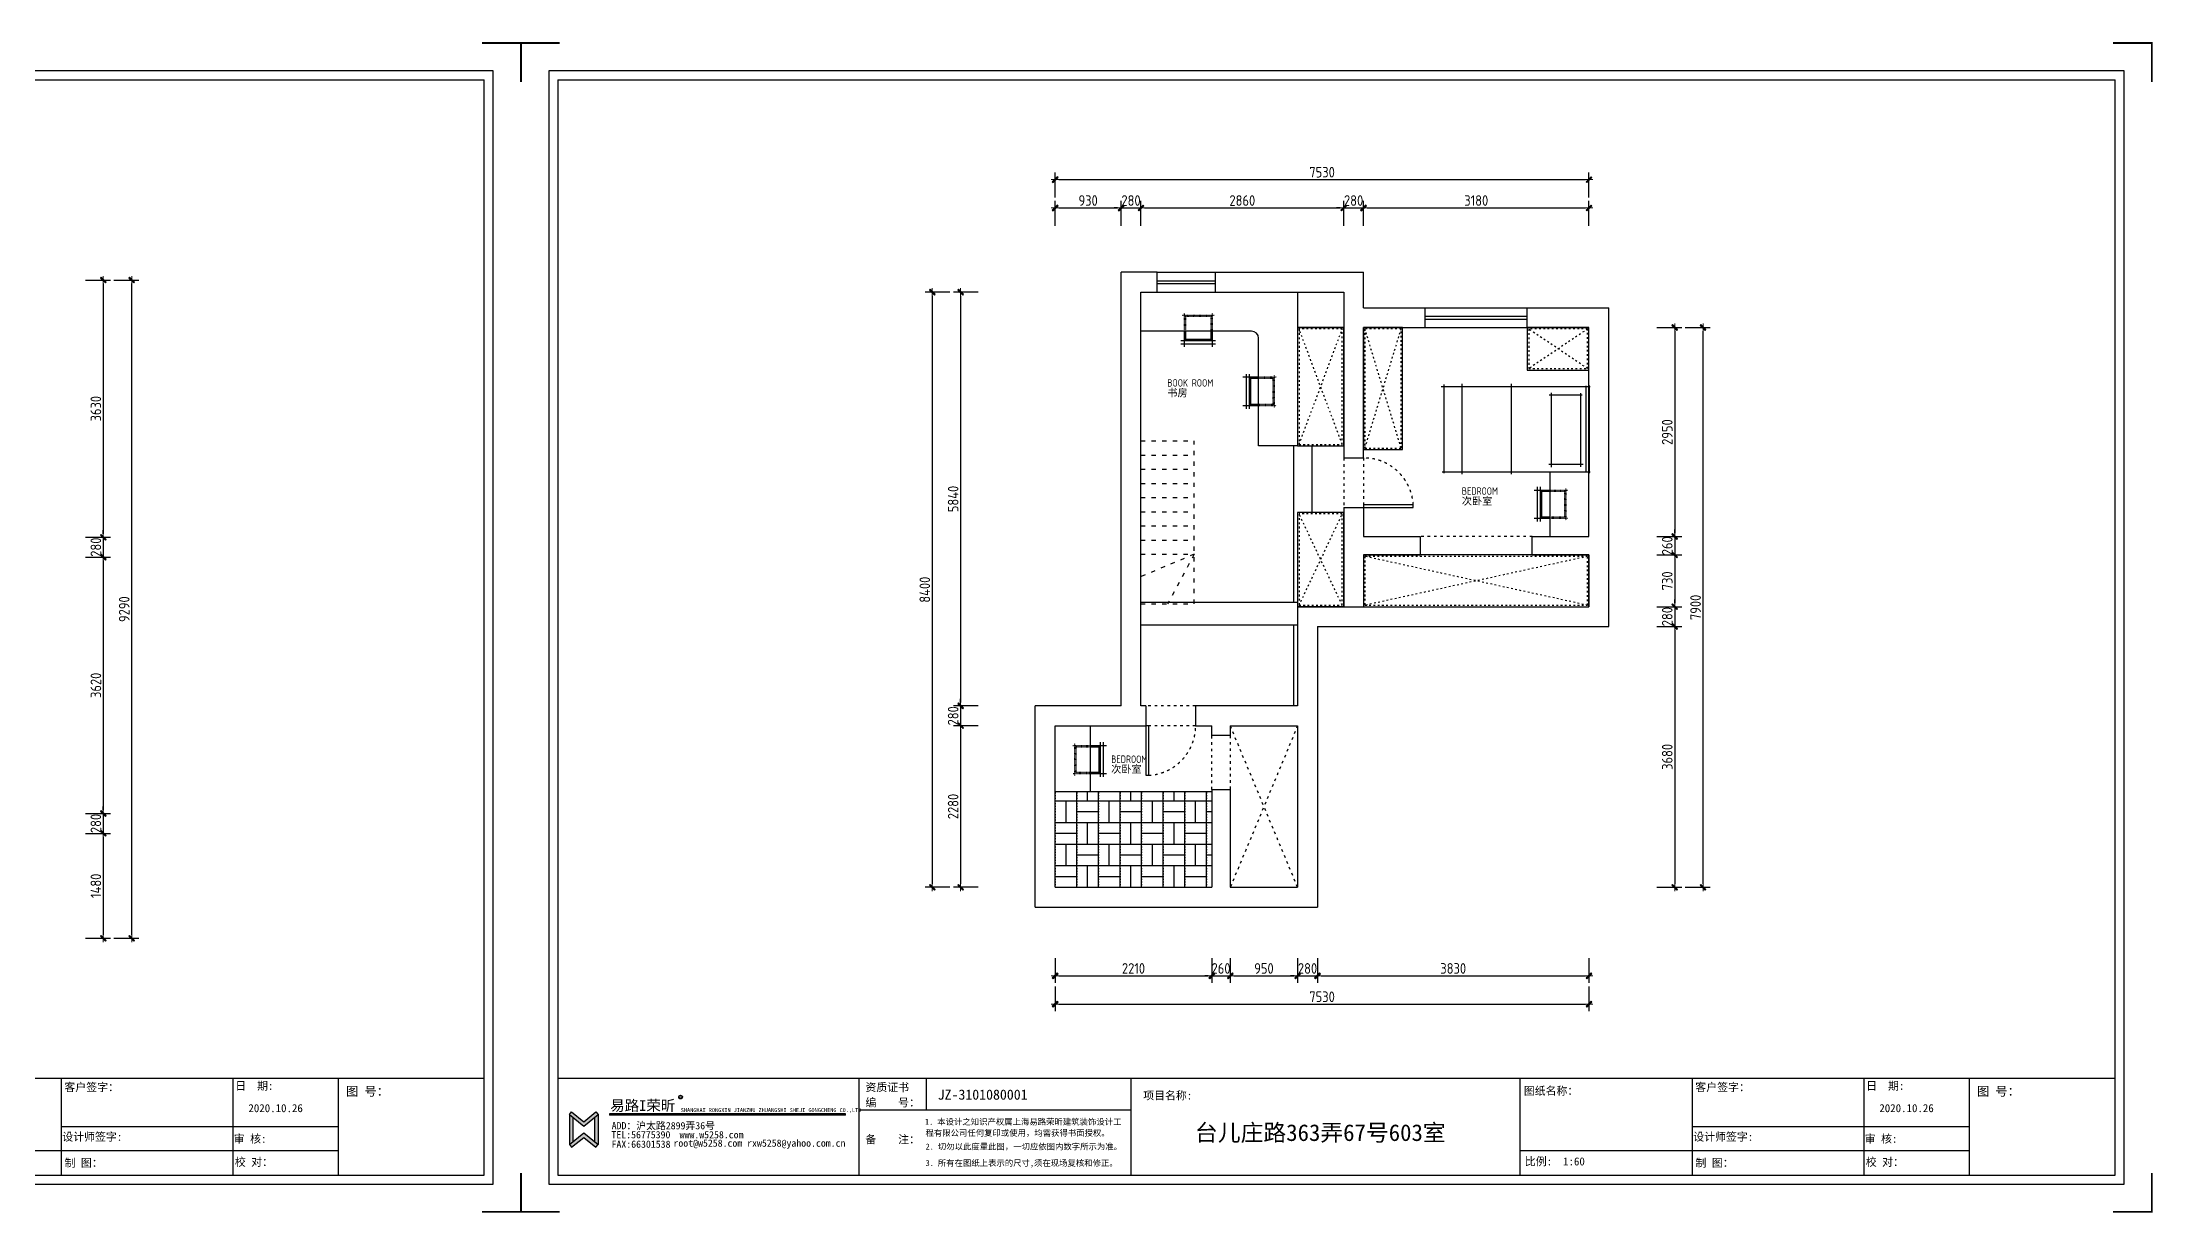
# Model space of a CAD drawing. Header units: millimetres. Extents: x -58733 to 427521, y -235734 to 553534.
# Drawn here: x 18970 to 48742, y 438249 to 454772 of the extents above; entities that cross this region are included whole.
import ezdxf

# ---------------------------------------------------------------- set-up
doc = ezdxf.new("R2010")
doc.units = ezdxf.units.MM
doc.linetypes.add('ACAD_ISO03W100', pattern=[30, 12, -18])
for name, color, linetype in [('00-墙体', 7, 'Continuous'), ('02-活动家具', 1, 'Continuous'), ('图框', 251, 'Continuous'), ('目录文字', 8, 'Continuous')]:
    doc.layers.add(name, color=color, linetype=linetype)
doc.layers.add('P★10 文字说明', color=32, linetype='Continuous', lineweight=0)
doc.layers.add('墙体', color=7, linetype='Continuous', lineweight=30)
doc.styles.add('CCD_DIM', font='ARCHS.SHX')
doc.styles.get("Standard").update_dxf_attribs({"font": 'simsun.ttc'})
doc.styles.add('YQ_DIM', font='SUPEROS.SHX', dxfattribs={"width": 0.8, "bigfont": 'HZDX.SHX'})
doc.styles.add('宋体', font='simsun.ttc', dxfattribs={"height": 120})
doc.styles.add('编号', font='ARCHSTYL.SHX', dxfattribs={"width": 0.8})
doc.styles.add('英文', font='simhei.ttf')
doc.styles.add('黑体', font='simhei.ttf')
doc.dimstyles.new('海龍1：50', dxfattribs={"dimscale": 50, "dimtxt": 3, "dimasz": 1, "dimexe": 2, "dimexo": 2, "dimgap": 0.6, "dimtad": 1, "dimdec": 0, "dimrnd": 5, "dimdsep": 46, "dimtxsty": 'CCD_DIM', "dimblk": 'WS-cj', "dimcen": 1, "dimclrd": 242, "dimclre": 242, "dimclrt": 2, "dimadec": 0, "dimazin": 2, "dimtfac": 1, "dimtdec": 0, "dimtix": 1, "dimtmove": 2, "dimatfit": 3, "dimldrblk": 'CCD_Leader_Arrow', "dimfxl": 5, "dimfxlon": 1, "dimtolj": 1, "dimarcsym": 0})

# ---------------------------------------------------------------- blocks, each defined once
blk = doc.blocks.new('WS-cj')
blk.add_hatch(color=1).paths.add_polyline_path([(0.59, 0.82), (-0.82, -0.59), (-0.59, -0.82), (0.82, 0.59)])
at = {"color": 1, "linetype": 'ByBlock', "lineweight": 0}
for p, q in [((-1.1, 0), (0, 0)), ((0, 0), (1.1, 0))]:
    blk.add_line(p, q, dxfattribs=at)
at = {"color": 1}
blk.add_lwpolyline([(0.59, 0.82), (-0.82, -0.59), (-0.59, -0.82), (0.82, 0.59)], close=True, dxfattribs=at)
blk = doc.blocks.new('*D65')
at = {"color": 242, "lineweight": -2}
for p, q in [((19582, 451414), (19932, 451414)), ((19832, 451364), (19832, 447834)), ((19582, 447784), (19932, 447784))]:
    blk.add_line(p, q, dxfattribs=at)
at = {"layer": 'Defpoints', "color": 0}
for p in [(19432, 451414), (19432, 447784), (19832, 447784)]:
    blk.add_point(p, dxfattribs=at)
at = {"color": 242, "lineweight": -2, "xscale": 50, "yscale": 50, "zscale": 50}
for p, rotation in [((19832, 451414), 90), ((19832, 447784), 270)]:
    blk.add_blockref('WS-cj', p, dxfattribs=dict(at, rotation=rotation))
at = {"color": 2, "insert": (19727, 449599), "char_height": 150, "attachment_point": 5, "rotation": 90, "style": 'CCD_DIM'}
blk.add_mtext('\\A1;3630', dxfattribs=at)
blk = doc.blocks.new('CCD_Leader_Arrow')
at = {"color": 1, "linetype": 'ByBlock'}
blk.add_line((0, 0), (-1, 0), dxfattribs=at)
for points in [[(-0.86, 0.67), (-0.6, 0.85), (-0.24, 0), (0, 0)], [(-0.86, -0.67), (-0.6, -0.85), (-0.24, 0), (0, 0)]]:
    blk.add_solid(points, dxfattribs=at)
blk = doc.blocks.new('*D66')
at = {"color": 242, "lineweight": -2}
for p, q in [((19582, 447784), (19932, 447784)), ((19832, 447834), (19832, 447884)), ((19832, 447784), (19832, 447504)), ((19582, 447504), (19932, 447504)), ((19832, 447454), (19832, 447404))]:
    blk.add_line(p, q, dxfattribs=at)
at = {"layer": 'Defpoints', "color": 0}
for p in [(19432, 447784), (19432, 447504), (19832, 447504)]:
    blk.add_point(p, dxfattribs=at)
at = {"color": 242, "lineweight": -2, "xscale": 50, "yscale": 50, "zscale": 50}
for p, rotation in [((19832, 447784), 270), ((19832, 447504), 90)]:
    blk.add_blockref('WS-cj', p, dxfattribs=dict(at, rotation=rotation))
at = {"color": 2, "insert": (19727, 447644), "char_height": 150, "attachment_point": 5, "rotation": 90, "style": 'CCD_DIM'}
blk.add_mtext('\\A1;280', dxfattribs=at)
blk = doc.blocks.new('*D67')
at = {"color": 242, "lineweight": -2}
for p, q in [((19582, 447504), (19932, 447504)), ((19832, 447454), (19832, 443934)), ((19582, 443884), (19932, 443884))]:
    blk.add_line(p, q, dxfattribs=at)
at = {"layer": 'Defpoints', "color": 0}
for p in [(19432, 447504), (19432, 443884), (19832, 443884)]:
    blk.add_point(p, dxfattribs=at)
at = {"color": 242, "lineweight": -2, "xscale": 50, "yscale": 50, "zscale": 50}
for p, rotation in [((19832, 447504), 90), ((19832, 443884), 270)]:
    blk.add_blockref('WS-cj', p, dxfattribs=dict(at, rotation=rotation))
at = {"color": 2, "insert": (19727, 445694), "char_height": 150, "attachment_point": 5, "rotation": 90, "style": 'CCD_DIM'}
blk.add_mtext('\\A1;3620', dxfattribs=at)
blk = doc.blocks.new('*D68')
at = {"color": 242, "lineweight": -2}
for p, q in [((19832, 443934), (19832, 443984)), ((19582, 443884), (19932, 443884)), ((19832, 443884), (19832, 443604)), ((19582, 443604), (19932, 443604)), ((19832, 443554), (19832, 443504))]:
    blk.add_line(p, q, dxfattribs=at)
at = {"layer": 'Defpoints', "color": 0}
for p in [(19432, 443884), (19432, 443604), (19832, 443604)]:
    blk.add_point(p, dxfattribs=at)
at = {"color": 242, "lineweight": -2, "xscale": 50, "yscale": 50, "zscale": 50}
for p, rotation in [((19832, 443884), 270), ((19832, 443604), 90)]:
    blk.add_blockref('WS-cj', p, dxfattribs=dict(at, rotation=rotation))
at = {"color": 2, "insert": (19727, 443744), "char_height": 150, "attachment_point": 5, "rotation": 90, "style": 'CCD_DIM'}
blk.add_mtext('\\A1;280', dxfattribs=at)
blk = doc.blocks.new('*D69')
at = {"color": 242, "lineweight": -2}
for p, q in [((19582, 443604), (19932, 443604)), ((19832, 443554), (19832, 442174)), ((19582, 442124), (19932, 442124))]:
    blk.add_line(p, q, dxfattribs=at)
at = {"layer": 'Defpoints', "color": 0}
for p in [(19432, 443604), (19432, 442124), (19832, 442124)]:
    blk.add_point(p, dxfattribs=at)
at = {"color": 242, "lineweight": -2, "xscale": 50, "yscale": 50, "zscale": 50}
for p, rotation in [((19832, 443604), 90), ((19832, 442124), 270)]:
    blk.add_blockref('WS-cj', p, dxfattribs=dict(at, rotation=rotation))
at = {"color": 2, "insert": (19727, 442864), "char_height": 150, "attachment_point": 5, "rotation": 90, "style": 'CCD_DIM'}
blk.add_mtext('\\A1;1480', dxfattribs=at)
blk = doc.blocks.new('*D70')
at = {"color": 242, "lineweight": -2}
for p, q in [((19982, 451414), (20332, 451414)), ((20232, 442174), (20232, 451364)), ((19982, 442124), (20332, 442124))]:
    blk.add_line(p, q, dxfattribs=at)
at = {"layer": 'Defpoints', "color": 0}
for p in [(19432, 451414), (20232, 451414), (19432, 442124)]:
    blk.add_point(p, dxfattribs=at)
at = {"color": 242, "lineweight": -2, "xscale": 50, "yscale": 50, "zscale": 50}
for p, rotation in [((20232, 451414), 90), ((20232, 442124), 270)]:
    blk.add_blockref('WS-cj', p, dxfattribs=dict(at, rotation=rotation))
at = {"color": 2, "insert": (20127, 446769), "char_height": 150, "attachment_point": 5, "rotation": 90, "style": 'CCD_DIM'}
blk.add_mtext('\\A1;9290', dxfattribs=at)
blk = doc.blocks.new('*D71')
at = {"color": 242, "lineweight": -2}
for p, q in [((33259, 452182), (33259, 452532)), ((33309, 452432), (34139, 452432)), ((34189, 452182), (34189, 452532))]:
    blk.add_line(p, q, dxfattribs=at)
at = {"layer": 'Defpoints', "color": 0}
for p in [(34189, 452432), (33259, 452032), (34189, 452032)]:
    blk.add_point(p, dxfattribs=at)
at = {"color": 242, "lineweight": -2, "xscale": 50, "yscale": 50, "zscale": 50, "rotation": 180}
blk.add_blockref('WS-cj', (33259, 452432), dxfattribs=at)
at = {"color": 242, "lineweight": -2, "xscale": 50, "yscale": 50, "zscale": 50}
blk.add_blockref('WS-cj', (34189, 452432), dxfattribs=at)
at = {"color": 2, "insert": (33724, 452537), "char_height": 150, "attachment_point": 5, "style": 'CCD_DIM'}
blk.add_mtext('\\A1;930', dxfattribs=at)
blk = doc.blocks.new('*D72')
at = {"color": 242, "lineweight": -2}
for p, q in [((34139, 452432), (34089, 452432)), ((34189, 452182), (34189, 452532)), ((34189, 452432), (34469, 452432)), ((34469, 452182), (34469, 452532)), ((34519, 452432), (34569, 452432))]:
    blk.add_line(p, q, dxfattribs=at)
at = {"layer": 'Defpoints', "color": 0}
for p in [(34469, 452432), (34189, 452032), (34469, 452032)]:
    blk.add_point(p, dxfattribs=at)
at = {"color": 242, "lineweight": -2, "xscale": 50, "yscale": 50, "zscale": 50}
blk.add_blockref('WS-cj', (34189, 452432), dxfattribs=at)
at = {"color": 242, "lineweight": -2, "xscale": 50, "yscale": 50, "zscale": 50, "rotation": 180}
blk.add_blockref('WS-cj', (34469, 452432), dxfattribs=at)
at = {"color": 2, "insert": (34329, 452537), "char_height": 150, "attachment_point": 5, "style": 'CCD_DIM'}
blk.add_mtext('\\A1;280', dxfattribs=at)
blk = doc.blocks.new('*D73')
at = {"color": 242, "lineweight": -2}
for p, q in [((34469, 452182), (34469, 452532)), ((34519, 452432), (37279, 452432)), ((37329, 452182), (37329, 452532))]:
    blk.add_line(p, q, dxfattribs=at)
at = {"layer": 'Defpoints', "color": 0}
for p in [(37329, 452432), (34469, 452032), (37329, 452032)]:
    blk.add_point(p, dxfattribs=at)
at = {"color": 242, "lineweight": -2, "xscale": 50, "yscale": 50, "zscale": 50, "rotation": 180}
blk.add_blockref('WS-cj', (34469, 452432), dxfattribs=at)
at = {"color": 242, "lineweight": -2, "xscale": 50, "yscale": 50, "zscale": 50}
blk.add_blockref('WS-cj', (37329, 452432), dxfattribs=at)
at = {"color": 2, "insert": (35899, 452537), "char_height": 150, "attachment_point": 5, "style": 'CCD_DIM'}
blk.add_mtext('\\A1;2860', dxfattribs=at)
blk = doc.blocks.new('*D74')
at = {"color": 242, "lineweight": -2}
for p, q in [((37279, 452432), (37229, 452432)), ((37329, 452182), (37329, 452532)), ((37329, 452432), (37609, 452432)), ((37609, 452182), (37609, 452532)), ((37659, 452432), (37709, 452432))]:
    blk.add_line(p, q, dxfattribs=at)
at = {"layer": 'Defpoints', "color": 0}
for p in [(37609, 452432), (37329, 452032), (37609, 452032)]:
    blk.add_point(p, dxfattribs=at)
at = {"color": 242, "lineweight": -2, "xscale": 50, "yscale": 50, "zscale": 50}
blk.add_blockref('WS-cj', (37329, 452432), dxfattribs=at)
at = {"color": 242, "lineweight": -2, "xscale": 50, "yscale": 50, "zscale": 50, "rotation": 180}
blk.add_blockref('WS-cj', (37609, 452432), dxfattribs=at)
at = {"color": 2, "insert": (37469, 452537), "char_height": 150, "attachment_point": 5, "style": 'CCD_DIM'}
blk.add_mtext('\\A1;280', dxfattribs=at)
blk = doc.blocks.new('*D75')
at = {"color": 242, "lineweight": -2}
for p, q in [((37609, 452182), (37609, 452532)), ((37659, 452432), (40739, 452432)), ((40789, 452182), (40789, 452532))]:
    blk.add_line(p, q, dxfattribs=at)
at = {"layer": 'Defpoints', "color": 0}
for p in [(40789, 452432), (37609, 452032), (40789, 452032)]:
    blk.add_point(p, dxfattribs=at)
at = {"color": 242, "lineweight": -2, "xscale": 50, "yscale": 50, "zscale": 50, "rotation": 180}
blk.add_blockref('WS-cj', (37609, 452432), dxfattribs=at)
at = {"color": 242, "lineweight": -2, "xscale": 50, "yscale": 50, "zscale": 50}
blk.add_blockref('WS-cj', (40789, 452432), dxfattribs=at)
at = {"color": 2, "insert": (39199, 452537), "char_height": 150, "attachment_point": 5, "style": 'CCD_DIM'}
blk.add_mtext('\\A1;3180', dxfattribs=at)
blk = doc.blocks.new('*D76')
at = {"color": 242, "lineweight": -2}
for p, q in [((33259, 452582), (33259, 452932)), ((40789, 452582), (40789, 452932)), ((33309, 452832), (40739, 452832))]:
    blk.add_line(p, q, dxfattribs=at)
at = {"layer": 'Defpoints', "color": 0}
for p in [(40789, 452832), (33259, 452032), (40789, 452032)]:
    blk.add_point(p, dxfattribs=at)
at = {"color": 242, "lineweight": -2, "xscale": 50, "yscale": 50, "zscale": 50, "rotation": 180}
blk.add_blockref('WS-cj', (33259, 452832), dxfattribs=at)
at = {"color": 242, "lineweight": -2, "xscale": 50, "yscale": 50, "zscale": 50}
blk.add_blockref('WS-cj', (40789, 452832), dxfattribs=at)
at = {"color": 2, "insert": (37024, 452937), "char_height": 150, "attachment_point": 5, "style": 'CCD_DIM'}
blk.add_mtext('\\A1;7530', dxfattribs=at)
blk = doc.blocks.new('*D77')
at = {"color": 242, "lineweight": -2}
for p, q in [((33259, 441843), (33259, 441493)), ((35469, 441843), (35469, 441493)), ((33309, 441593), (35419, 441593))]:
    blk.add_line(p, q, dxfattribs=at)
at = {"layer": 'Defpoints', "color": 0}
for p in [(33259, 441993), (35469, 441993), (35469, 441593)]:
    blk.add_point(p, dxfattribs=at)
at = {"color": 242, "lineweight": -2, "xscale": 50, "yscale": 50, "zscale": 50, "rotation": 180}
blk.add_blockref('WS-cj', (33259, 441593), dxfattribs=at)
at = {"color": 242, "lineweight": -2, "xscale": 50, "yscale": 50, "zscale": 50}
blk.add_blockref('WS-cj', (35469, 441593), dxfattribs=at)
at = {"color": 2, "insert": (34364, 441698), "char_height": 150, "attachment_point": 5, "style": 'CCD_DIM'}
blk.add_mtext('\\A1;2210', dxfattribs=at)
blk = doc.blocks.new('*D78')
at = {"color": 242, "lineweight": -2}
for p, q in [((35469, 441843), (35469, 441493)), ((35729, 441843), (35729, 441493)), ((35419, 441593), (35369, 441593)), ((35469, 441593), (35729, 441593)), ((35779, 441593), (35829, 441593))]:
    blk.add_line(p, q, dxfattribs=at)
at = {"layer": 'Defpoints', "color": 0}
for p in [(35469, 441993), (35729, 441993), (35729, 441593)]:
    blk.add_point(p, dxfattribs=at)
at = {"color": 242, "lineweight": -2, "xscale": 50, "yscale": 50, "zscale": 50}
blk.add_blockref('WS-cj', (35469, 441593), dxfattribs=at)
at = {"color": 242, "lineweight": -2, "xscale": 50, "yscale": 50, "zscale": 50, "rotation": 180}
blk.add_blockref('WS-cj', (35729, 441593), dxfattribs=at)
at = {"color": 2, "insert": (35599, 441698), "char_height": 150, "attachment_point": 5, "style": 'CCD_DIM'}
blk.add_mtext('\\A1;260', dxfattribs=at)
blk = doc.blocks.new('*D79')
at = {"color": 242, "lineweight": -2}
for p, q in [((35729, 441843), (35729, 441493)), ((36679, 441843), (36679, 441493)), ((35779, 441593), (36629, 441593))]:
    blk.add_line(p, q, dxfattribs=at)
at = {"layer": 'Defpoints', "color": 0}
for p in [(35729, 441993), (36679, 441993), (36679, 441593)]:
    blk.add_point(p, dxfattribs=at)
at = {"color": 242, "lineweight": -2, "xscale": 50, "yscale": 50, "zscale": 50, "rotation": 180}
blk.add_blockref('WS-cj', (35729, 441593), dxfattribs=at)
at = {"color": 242, "lineweight": -2, "xscale": 50, "yscale": 50, "zscale": 50}
blk.add_blockref('WS-cj', (36679, 441593), dxfattribs=at)
at = {"color": 2, "insert": (36204, 441698), "char_height": 150, "attachment_point": 5, "style": 'CCD_DIM'}
blk.add_mtext('\\A1;950', dxfattribs=at)
blk = doc.blocks.new('*D80')
at = {"color": 242, "lineweight": -2}
for p, q in [((36679, 441843), (36679, 441493)), ((36959, 441843), (36959, 441493)), ((36629, 441593), (36579, 441593)), ((36679, 441593), (36959, 441593)), ((37009, 441593), (37059, 441593))]:
    blk.add_line(p, q, dxfattribs=at)
at = {"layer": 'Defpoints', "color": 0}
for p in [(36679, 441993), (36959, 441993), (36959, 441593)]:
    blk.add_point(p, dxfattribs=at)
at = {"color": 242, "lineweight": -2, "xscale": 50, "yscale": 50, "zscale": 50}
blk.add_blockref('WS-cj', (36679, 441593), dxfattribs=at)
at = {"color": 242, "lineweight": -2, "xscale": 50, "yscale": 50, "zscale": 50, "rotation": 180}
blk.add_blockref('WS-cj', (36959, 441593), dxfattribs=at)
at = {"color": 2, "insert": (36819, 441698), "char_height": 150, "attachment_point": 5, "style": 'CCD_DIM'}
blk.add_mtext('\\A1;280', dxfattribs=at)
blk = doc.blocks.new('*D81')
at = {"color": 242, "lineweight": -2}
for p, q in [((36959, 441843), (36959, 441493)), ((40789, 441843), (40789, 441493)), ((37009, 441593), (40739, 441593))]:
    blk.add_line(p, q, dxfattribs=at)
at = {"layer": 'Defpoints', "color": 0}
for p in [(36959, 441993), (40789, 441993), (40789, 441593)]:
    blk.add_point(p, dxfattribs=at)
at = {"color": 242, "lineweight": -2, "xscale": 50, "yscale": 50, "zscale": 50, "rotation": 180}
blk.add_blockref('WS-cj', (36959, 441593), dxfattribs=at)
at = {"color": 242, "lineweight": -2, "xscale": 50, "yscale": 50, "zscale": 50}
blk.add_blockref('WS-cj', (40789, 441593), dxfattribs=at)
at = {"color": 2, "insert": (38874, 441698), "char_height": 150, "attachment_point": 5, "style": 'CCD_DIM'}
blk.add_mtext('\\A1;3830', dxfattribs=at)
blk = doc.blocks.new('*D82')
at = {"color": 242, "lineweight": -2}
for p, q in [((33259, 441443), (33259, 441093)), ((40789, 441443), (40789, 441093)), ((33309, 441193), (40739, 441193))]:
    blk.add_line(p, q, dxfattribs=at)
at = {"layer": 'Defpoints', "color": 0}
for p in [(33259, 441993), (40789, 441993), (40789, 441193)]:
    blk.add_point(p, dxfattribs=at)
at = {"color": 242, "lineweight": -2, "xscale": 50, "yscale": 50, "zscale": 50, "rotation": 180}
blk.add_blockref('WS-cj', (33259, 441193), dxfattribs=at)
at = {"color": 242, "lineweight": -2, "xscale": 50, "yscale": 50, "zscale": 50}
blk.add_blockref('WS-cj', (40789, 441193), dxfattribs=at)
at = {"color": 2, "insert": (37024, 441298), "char_height": 150, "attachment_point": 5, "style": 'CCD_DIM'}
blk.add_mtext('\\A1;7530', dxfattribs=at)
blk = doc.blocks.new('*D83')
at = {"color": 242, "lineweight": -2}
for p, q in [((32175, 451244), (31825, 451244)), ((31925, 451194), (31925, 445454)), ((32175, 445404), (31825, 445404))]:
    blk.add_line(p, q, dxfattribs=at)
at = {"layer": 'Defpoints', "color": 0}
for p in [(32325, 451244), (31925, 445404), (32325, 445404)]:
    blk.add_point(p, dxfattribs=at)
at = {"color": 242, "lineweight": -2, "xscale": 50, "yscale": 50, "zscale": 50}
for p, rotation in [((31925, 451244), 90), ((31925, 445404), 270)]:
    blk.add_blockref('WS-cj', p, dxfattribs=dict(at, rotation=rotation))
at = {"color": 2, "insert": (31820, 448324), "char_height": 150, "attachment_point": 5, "rotation": 90, "style": 'CCD_DIM'}
blk.add_mtext('\\A1;5840', dxfattribs=at)
blk = doc.blocks.new('*D84')
at = {"color": 242, "lineweight": -2}
for p, q in [((32175, 445404), (31825, 445404)), ((31925, 445454), (31925, 445504)), ((31925, 445404), (31925, 445124)), ((32175, 445124), (31825, 445124)), ((31925, 445074), (31925, 445024))]:
    blk.add_line(p, q, dxfattribs=at)
at = {"layer": 'Defpoints', "color": 0}
for p in [(32325, 445404), (31925, 445124), (32325, 445124)]:
    blk.add_point(p, dxfattribs=at)
at = {"color": 242, "lineweight": -2, "xscale": 50, "yscale": 50, "zscale": 50}
for p, rotation in [((31925, 445404), 270), ((31925, 445124), 90)]:
    blk.add_blockref('WS-cj', p, dxfattribs=dict(at, rotation=rotation))
at = {"color": 2, "insert": (31820, 445264), "char_height": 150, "attachment_point": 5, "rotation": 90, "style": 'CCD_DIM'}
blk.add_mtext('\\A1;280', dxfattribs=at)
blk = doc.blocks.new('*D85')
at = {"color": 242, "lineweight": -2}
for p, q in [((32175, 445124), (31825, 445124)), ((31925, 445074), (31925, 442894)), ((32175, 442844), (31825, 442844))]:
    blk.add_line(p, q, dxfattribs=at)
at = {"layer": 'Defpoints', "color": 0}
for p in [(32325, 445124), (31925, 442844), (32325, 442844)]:
    blk.add_point(p, dxfattribs=at)
at = {"color": 242, "lineweight": -2, "xscale": 50, "yscale": 50, "zscale": 50}
for p, rotation in [((31925, 445124), 90), ((31925, 442844), 270)]:
    blk.add_blockref('WS-cj', p, dxfattribs=dict(at, rotation=rotation))
at = {"color": 2, "insert": (31820, 443984), "char_height": 150, "attachment_point": 5, "rotation": 90, "style": 'CCD_DIM'}
blk.add_mtext('\\A1;2280', dxfattribs=at)
blk = doc.blocks.new('*D86')
at = {"color": 242, "lineweight": -2}
for p, q in [((31775, 451244), (31425, 451244)), ((31525, 451194), (31525, 442894)), ((31775, 442844), (31425, 442844))]:
    blk.add_line(p, q, dxfattribs=at)
at = {"layer": 'Defpoints', "color": 0}
for p in [(32325, 451244), (31525, 442844), (32325, 442844)]:
    blk.add_point(p, dxfattribs=at)
at = {"color": 242, "lineweight": -2, "xscale": 50, "yscale": 50, "zscale": 50}
for p, rotation in [((31525, 451244), 90), ((31525, 442844), 270)]:
    blk.add_blockref('WS-cj', p, dxfattribs=dict(at, rotation=rotation))
at = {"color": 2, "insert": (31420, 447044), "char_height": 150, "attachment_point": 5, "rotation": 90, "style": 'CCD_DIM'}
blk.add_mtext('\\A1;8400', dxfattribs=at)
blk = doc.blocks.new('*D87')
at = {"color": 242, "lineweight": -2}
for p, q in [((41748, 450744), (42098, 450744)), ((41998, 450694), (41998, 447844)), ((41748, 447794), (42098, 447794))]:
    blk.add_line(p, q, dxfattribs=at)
at = {"layer": 'Defpoints', "color": 0}
for p in [(41598, 450744), (41598, 447794), (41998, 447794)]:
    blk.add_point(p, dxfattribs=at)
at = {"color": 242, "lineweight": -2, "xscale": 50, "yscale": 50, "zscale": 50}
for p, rotation in [((41998, 450744), 90), ((41998, 447794), 270)]:
    blk.add_blockref('WS-cj', p, dxfattribs=dict(at, rotation=rotation))
at = {"color": 2, "insert": (41893, 449269), "char_height": 150, "attachment_point": 5, "rotation": 90, "style": 'CCD_DIM'}
blk.add_mtext('\\A1;2950', dxfattribs=at)
blk = doc.blocks.new('*D88')
at = {"color": 242, "lineweight": -2}
for p, q in [((41748, 447794), (42098, 447794)), ((41998, 447844), (41998, 447894)), ((41998, 447794), (41998, 447534)), ((41748, 447534), (42098, 447534)), ((41998, 447484), (41998, 447434))]:
    blk.add_line(p, q, dxfattribs=at)
at = {"layer": 'Defpoints', "color": 0}
for p in [(41598, 447794), (41598, 447534), (41998, 447534)]:
    blk.add_point(p, dxfattribs=at)
at = {"color": 242, "lineweight": -2, "xscale": 50, "yscale": 50, "zscale": 50}
for p, rotation in [((41998, 447794), 270), ((41998, 447534), 90)]:
    blk.add_blockref('WS-cj', p, dxfattribs=dict(at, rotation=rotation))
at = {"color": 2, "insert": (41893, 447664), "char_height": 150, "attachment_point": 5, "rotation": 90, "style": 'CCD_DIM'}
blk.add_mtext('\\A1;260', dxfattribs=at)
blk = doc.blocks.new('*D89')
at = {"color": 242, "lineweight": -2}
for p, q in [((41748, 447534), (42098, 447534)), ((41998, 447484), (41998, 446854)), ((41748, 446804), (42098, 446804))]:
    blk.add_line(p, q, dxfattribs=at)
at = {"layer": 'Defpoints', "color": 0}
for p in [(41598, 447534), (41598, 446804), (41998, 446804)]:
    blk.add_point(p, dxfattribs=at)
at = {"color": 242, "lineweight": -2, "xscale": 50, "yscale": 50, "zscale": 50}
for p, rotation in [((41998, 447534), 90), ((41998, 446804), 270)]:
    blk.add_blockref('WS-cj', p, dxfattribs=dict(at, rotation=rotation))
at = {"color": 2, "insert": (41893, 447169), "char_height": 150, "attachment_point": 5, "rotation": 90, "style": 'CCD_DIM'}
blk.add_mtext('\\A1;730', dxfattribs=at)
blk = doc.blocks.new('*D90')
at = {"color": 242, "lineweight": -2}
for p, q in [((41998, 446854), (41998, 446904)), ((41748, 446804), (42098, 446804)), ((41998, 446804), (41998, 446524)), ((41748, 446524), (42098, 446524)), ((41998, 446474), (41998, 446424))]:
    blk.add_line(p, q, dxfattribs=at)
at = {"layer": 'Defpoints', "color": 0}
for p in [(41598, 446804), (41598, 446524), (41998, 446524)]:
    blk.add_point(p, dxfattribs=at)
at = {"color": 242, "lineweight": -2, "xscale": 50, "yscale": 50, "zscale": 50}
for p, rotation in [((41998, 446804), 270), ((41998, 446524), 90)]:
    blk.add_blockref('WS-cj', p, dxfattribs=dict(at, rotation=rotation))
at = {"color": 2, "insert": (41893, 446664), "char_height": 150, "attachment_point": 5, "rotation": 90, "style": 'CCD_DIM'}
blk.add_mtext('\\A1;280', dxfattribs=at)
blk = doc.blocks.new('*D91')
at = {"color": 242, "lineweight": -2}
for p, q in [((41748, 446524), (42098, 446524)), ((41998, 446474), (41998, 442894)), ((41748, 442844), (42098, 442844))]:
    blk.add_line(p, q, dxfattribs=at)
at = {"layer": 'Defpoints', "color": 0}
for p in [(41598, 446524), (41598, 442844), (41998, 442844)]:
    blk.add_point(p, dxfattribs=at)
at = {"color": 242, "lineweight": -2, "xscale": 50, "yscale": 50, "zscale": 50}
for p, rotation in [((41998, 446524), 90), ((41998, 442844), 270)]:
    blk.add_blockref('WS-cj', p, dxfattribs=dict(at, rotation=rotation))
at = {"color": 2, "insert": (41893, 444684), "char_height": 150, "attachment_point": 5, "rotation": 90, "style": 'CCD_DIM'}
blk.add_mtext('\\A1;3680', dxfattribs=at)
blk = doc.blocks.new('*D92')
at = {"color": 242, "lineweight": -2}
for p, q in [((42148, 450744), (42498, 450744)), ((42398, 442894), (42398, 450694)), ((42148, 442844), (42498, 442844))]:
    blk.add_line(p, q, dxfattribs=at)
at = {"layer": 'Defpoints', "color": 0}
for p in [(41598, 450744), (42398, 450744), (41598, 442844)]:
    blk.add_point(p, dxfattribs=at)
at = {"color": 242, "lineweight": -2, "xscale": 50, "yscale": 50, "zscale": 50}
for p, rotation in [((42398, 450744), 90), ((42398, 442844), 270)]:
    blk.add_blockref('WS-cj', p, dxfattribs=dict(at, rotation=rotation))
at = {"color": 2, "insert": (42293, 446794), "char_height": 150, "attachment_point": 5, "rotation": 90, "style": 'CCD_DIM'}
blk.add_mtext('\\A1;7900', dxfattribs=at)
blk = doc.blocks.new('图框1比60')
h = blk.add_hatch(color=8)
edge = h.paths.add_edge_path()
edge.add_ellipse((163710, 45505), major_axis=(-0.2, 29.4), ratio=1, start_angle=269.6878, end_angle=449.6878)
edge.add_ellipse((163710, 45505), major_axis=(-0.2, 29.4), ratio=1, start_angle=89.5622, end_angle=269.5622)
edge = h.paths.add_edge_path(flags=16)
edge.add_ellipse((163710, 45505), major_axis=(0, 24.9), ratio=1, start_angle=269.966, end_angle=449.966)
edge.add_ellipse((163710, 45505), major_axis=(0, 24.9), ratio=1, start_angle=89.8872, end_angle=269.8872)
h = blk.add_hatch(color=8)
h.paths.add_polyline_path([(162213, 45056), (162434, 45236), (162401, 45277), (162213, 45124), (162025, 45277), (161992, 45236)])
h.paths.add_polyline_path([(162213, 44882), (162401, 44729), (162434, 44770), (162213, 44950), (161992, 44770), (162025, 44729)])
h = blk.add_hatch(color=8)
h.paths.add_polyline_path([(162044, 45193), (161992, 45236), (161992, 44770), (162044, 44813)])
h.paths.add_polyline_path([(162434, 45236), (162381, 45193), (162381, 44813), (162434, 44770)])
blk.add_hatch(color=8).paths.add_polyline_path([(162610, 45245), (162610, 45227), (166263, 45227), (166263, 45245)])
at = {"layer": '目录文字'}
h = blk.add_hatch(color=8, dxfattribs=at)
edge = h.paths.add_edge_path()
edge.add_ellipse((163710, 45505), major_axis=(-0.2, 29.4), ratio=1, start_angle=89.5622, end_angle=269.5622)
edge.add_ellipse((163710, 45505), major_axis=(-0.2, 29.4), ratio=1, start_angle=269.6621, end_angle=449.6621)
edge = h.paths.add_edge_path(flags=16)
edge.add_ellipse((163710, 45505), major_axis=(0, 24.9), ratio=1, start_angle=90.0288, end_angle=270.0288, ccw=False)
edge.add_ellipse((163710, 45505), major_axis=(0, 24.9), ratio=1, start_angle=-89.8872, end_angle=90.1128, ccw=False)
h.paths.add_polyline_path([(163689, 45539), (163733, 45539), (163733, 45472), (163689, 45472)], flags=9)
at = {"color": 8}
for p, q in [((176692, 45797), (176692, 44297)), ((161992, 45236), (162025, 45277)), ((161992, 45236), (161992, 44770)), ((161992, 45236), (162213, 45056)), ((162025, 45277), (162213, 45124)), ((162044, 45193), (162044, 44813)), ((162213, 45124), (162401, 45277)), ((162213, 45056), (162434, 45236)), ((162381, 45193), (162381, 44813)), ((162401, 45277), (162434, 45236)), ((162434, 45236), (162434, 44770)), ((166263, 45245), (162610, 45245)), ((166263, 45227), (162610, 45227)), ((166263, 45227), (166263, 45245)), ((161992, 44770), (162213, 44950)), ((161992, 44770), (162025, 44729)), ((162025, 44729), (162213, 44882)), ((162213, 44950), (162434, 44770)), ((162213, 44882), (162401, 44729)), ((162401, 44729), (162434, 44770))]:
    blk.add_line(p, q, dxfattribs=at)
blk.add_ellipse((163710, 45505, 0), major_axis=(0.1, 29.4), ratio=1, start_param=1.575118209033049, end_param=7.858303516212636, dxfattribs=at)
at = {"layer": '图框', "color": 121}
for p, q in [((161670, 61389), (161670, 44157)), ((186038, 61389), (161670, 61389)), ((186038, 44157), (186038, 61389)), ((161670, 44157), (186038, 44157))]:
    blk.add_line(p, q, dxfattribs=at)
at = {"layer": '图框', "color": 8}
for p, q in [((161809, 61249), (161809, 44297)), ((161809, 61249), (161809, 45797)), ((161809, 61249), (185898, 61249)), ((185898, 44297), (185898, 61249)), ((185898, 45797), (185898, 61249)), ((161809, 45797), (185898, 45797)), ((161809, 45797), (185898, 45797)), ((166465, 45797), (166465, 44297)), ((167511, 45797), (167511, 45305)), ((170675, 45797), (170675, 44297)), ((176692, 45797), (176692, 44297)), ((179360, 44297), (179360, 45797)), ((182010, 45797), (182010, 44297)), ((183644, 44297), (183644, 45797)), ((170675, 45305), (166465, 45305)), ((182010, 45047), (179360, 45047)), ((183644, 45047), (182010, 45047)), ((179360, 44672), (176692, 44672)), ((182010, 44672), (179360, 44672)), ((183644, 44672), (182010, 44672)), ((161809, 44297), (185898, 44297))]:
    blk.add_line(p, q, dxfattribs=at)
at = {"layer": '图框', "color": 121, "const_width": 28.3}
for points in [[(161841, 61818), (161241, 61818), (161241, 61217)], [(185866, 61818), (186467, 61818), (186467, 61217)], [(161841, 43728), (161241, 43728), (161241, 44329)], [(185866, 43728), (186467, 43728), (186467, 44329)]]:
    blk.add_lwpolyline(points, dxfattribs=at)
at = {"layer": '目录文字', "color": 8}
blk.add_line((162610, 45245), (162610, 45227), dxfattribs=at)
blk.add_ellipse((163710, 45505, 0), major_axis=(0.4, 24.9), ratio=1, start_param=1.571448490114663, end_param=7.854633797294249, dxfattribs=at)
for s, height, style, width, p in [('资质证书', 123.8, '宋体', 0.999898, (166569, 45595)), ('客户签字：', 123.8, '宋体', 0.999898, (179405, 45596)), ('日  期:', 123.8, '宋体', 0.999898, (182048, 45618)), ('易路I荣昕', 164.1, '黑体', 0.999898, (162621, 45292)), ('R', 44.9, 'YQ_DIM', 0.8, (163698, 45483, 0)), ('编    号：', 123.8, '宋体', 0.999898, (166569, 45359)), ('项目名称:', 123.3, '黑体', 0.999898, (170866, 45468)), ('图纸名称：', 123.3, '黑体', 0.999898, (176753, 45540)), ('2020.10.26', 123.8, '宋体', 0.999898, (182251, 45272)), ('图 号：', 139.1, '宋体', 0.999898, (183761, 45526)), ('ADD：沪太路2899弄36号', 111.72, '英文', 0.999898, (162644, 45007)), ('SHANGHAI RONGXIN JIANZHU ZHUANGSHI SHEJI GONGCHENG CO.,LTD', 61.54, '英文', 0.999898, (163713, 45273)), ('1. 本设计之知识产权属上海易路荣昕建筑装饰设计工', 92.51, '黑体', 0.999898, (167491, 45076)), ('台儿庄路363弄67号603室', 258.72, '宋体', 0.999898, (171666, 44826)), ('TEL:56775390', 111.72, '英文', 0.999898, (162641, 44867)), ('FAX:66301538', 111.72, '英文', 0.999898, (162642, 44721)), ('root@w5258.com rxw5258@yahoo.com.cn', 111.72, '英文', 0.999898, (163600, 44737)), ('www.w5258.com', 111.72, '英文', 0.999898, (163695, 44867)), ('备    注：', 123.8, '宋体', 0.999898, (166569, 44788)), ('程有限公司任何复印或使用，均需获得书面授权。', 92.51, '黑体', 0.999898, (167498, 44904)), ('2. 切勿以此度量此图，一切应依图内数字所示为准。', 92.51, '黑体', 0.999898, (167500, 44693)), ('设计师签字:', 123.8, '宋体', 0.999898, (179372, 44829)), ('审 核:', 123.8, '宋体', 0.999898, (182025, 44798)), ('3. 所有在图纸上表示的尺寸,须在现场复核和修正。', 92.51, '黑体', 0.999898, (167500, 44438)), ('比例:  1:60', 123.8, '宋体', 0.999898, (176769, 44448)), ('制 图：', 123.8, '宋体', 0.999898, (179407, 44425)), ('校 对：', 123.8, '宋体', 0.999898, (182041, 44438))]:
    blk.add_text(s, height=height, dxfattribs=dict(at, style=style, width=width)).set_placement(p)
at = {"layer": '目录文字', "width": 1}
blk.add_text('JZ-3101080001', height=157.18, dxfattribs=at).set_placement((167687, 45465))
blk = doc.blocks.new('A$C2EBB641D')
for p, q in [((533, 667), (200, 667)), ((267, 733), (267, 0)), ((333, 733), (333, 0)), ((200, 67), (533, 67))]:
    blk.add_line(p, q)
at = {"color": 251}
for p, q in [((533, 640), (347, 640)), ((360, 653), (360, 80)), ((347, 93), (533, 93))]:
    blk.add_line(p, q, dxfattribs=at)
at = {"color": 250, "linetype": 'ACAD_ISO03W100', "ltscale": 0.1}
for p, q in [((907, 667), (533, 667)), ((853, 640), (533, 640)), ((840, 80), (840, 653)), ((867, 27), (867, 707)), ((533, 93), (853, 93)), ((533, 67), (907, 67))]:
    blk.add_line(p, q, dxfattribs=at)
blk = doc.blocks.new('zw$DBEA')
for p, q in [((2102, 1237), (0, 1237)), ((36, 1266), (36, 20)), ((36, 1253), (36, 16)), ((2045, 30), (2045, 1248)), ((2086, 1253), (2086, 16)), ((16, 37), (2102, 37))]:
    blk.add_line(p, q)
at = {"color": 251}
for p, q in [((292, 1277), (292, 0)), ((987, 1277), (987, 0)), ((1526, 1121), (1990, 1121)), ((1556, 100), (1556, 1149)), ((1966, 1144), (1966, 106)), ((2003, 139), (1520, 139))]:
    blk.add_line(p, q, dxfattribs=at)

msp = doc.modelspace()

# ---------------------------------------------------------------- hatches: boundary and pattern name
h = msp.add_hatch()
h.set_pattern_fill('2X2BRIKS', color=251, scale=1.5)
h.set_pattern_definition([(0, (33259.18, 442843.77), (0, 304.8), [38.1, 0]), (0, (33259.18, 442996.17), (304.8, 304.8), [304.8, -304.8]), (90, (33259.18, 442843.77), (-304.8, 2e-14), [38.1, 0]), (90, (33716.38, 442843.77), (-304.8, 304.8), [304.8, -304.8])])
h.paths.add_polyline_path([(33259.2, 442843.8), (33259.2, 444193.8), (35469.2, 444193.8), (35469.2, 442843.8)])

# ---------------------------------------------------------------- linework, layer by layer
for p, q in [((34189.2, 445403.8), (34189.2, 451523.8)), ((34699.2, 451523.8), (34189.2, 451523.8)), ((34699.2, 451243.8), (34699.2, 451523.8)), ((35519.2, 451243.8), (35519.2, 451523.8)), ((35519.2, 451523.8), (37609.2, 451523.8)), ((37609.2, 451023.8), (37609.2, 451523.8)), ((34469.2, 445403.8), (34469.2, 451243.8)), ((34469.2, 451243.8), (34699.2, 451243.8)), ((35519.2, 451243.8), (37329.2, 451243.8)), ((36679.2, 451243.8), (36679.2, 450743.8)), ((37329.2, 451243.8), (37329.2, 448903.8)), ((37609.2, 451023.8), (38479.2, 451023.8)), ((38479.2, 450743.8), (38479.2, 451023.8)), ((39919.2, 450743.8), (39919.2, 451023.8)), ((39919.2, 451023.8), (41069.2, 451023.8)), ((41069.2, 446523.8), (41069.2, 451023.8)), ((36679.2, 450743.8), (37329.2, 450743.8)), ((37609.2, 448903.8), (37609.2, 450743.8)), ((37609.2, 450743.8), (38479.2, 450743.8)), ((39919.2, 450743.8), (40789.2, 450743.8)), ((40789.2, 447793.8), (40789.2, 450743.8)), ((37329.2, 448903.8), (37609.2, 448903.8)), ((37329.2, 448203.8), (37609.2, 448203.8)), ((37329.2, 448203.8), (37329.2, 446803.8)), ((37609.2, 448203.8), (37609.2, 447793.8)), ((37609.2, 447793.8), (38409.2, 447793.8)), ((38409.2, 447793.8), (38409.2, 447533.8)), ((39989.2, 447533.8), (39989.2, 447793.8)), ((39989.2, 447793.8), (40789.2, 447793.8)), ((37609.2, 447533.8), (38409.2, 447533.8)), ((37609.2, 447533.8), (37609.2, 446803.8)), ((39989.2, 447533.8), (40789.2, 447533.8)), ((40789.2, 447533.8), (40789.2, 446803.8)), ((37329.2, 446803.8), (36679.2, 446803.8)), ((36679.2, 446803.8), (36679.2, 445403.8)), ((37329.2, 446803.8), (40789.2, 446803.8)), ((36959.2, 446523.8), (36959.2, 442563.8)), ((36959.2, 446523.8), (41069.2, 446523.8)), ((32979.2, 442563.8), (32979.2, 445403.8)), ((34189.2, 445403.8), (32979.2, 445403.8)), ((34539.2, 445403.8), (34469.2, 445403.8)), ((34539.2, 445403.8), (34539.2, 445123.8)), ((36679.2, 445403.8), (35239.2, 445403.8)), ((35239.2, 445403.8), (35239.2, 445123.8)), ((33259.2, 442843.8), (33259.2, 445123.8)), ((33259.2, 445123.8), (34539.2, 445123.8)), ((35239.2, 445123.8), (35469.2, 445123.8)), ((35469.2, 444983.8), (35469.2, 445123.8)), ((35729.2, 445123.8), (35729.2, 444983.8)), ((35729.2, 445123.8), (36679.2, 445123.8)), ((36679.2, 445123.8), (36679.2, 442843.8)), ((35729.2, 444983.8), (35469.2, 444983.8)), ((35469.2, 444223.8), (35729.2, 444223.8)), ((35469.2, 444223.8), (35469.2, 442843.8)), ((35729.2, 444223.8), (35729.2, 442843.8)), ((33259.2, 442843.8), (35469.2, 442843.8)), ((35729.2, 442843.8), (36679.2, 442843.8)), ((32979.2, 442563.8), (36959.2, 442563.8))]:
    msp.add_line(p, q)
at = {"color": 12}
for p, q in [((34699.2, 451523.8), (35519.2, 451523.8)), ((34699.2, 451243.8), (35519.2, 451243.8)), ((38479.2, 451023.8), (39919.2, 451023.8)), ((38479.2, 450743.8), (39919.2, 450743.8))]:
    msp.add_line(p, q, dxfattribs=at)
at = {"color": 251}
for p, q in [((36619.2, 449073.8), (36619.2, 446863.8)), ((36879.2, 449073.8), (36879.2, 448133.8)), ((36679.2, 446863.8), (34469.2, 446863.8)), ((36679.2, 446543.8), (34469.2, 446543.8)), ((36619.2, 446543.8), (36619.2, 445403.8))]:
    msp.add_line(p, q, dxfattribs=at)
at = {"layer": '00-墙体', "color": 42}
for p, q in [((34699.2, 451403.8), (35519.2, 451403.8)), ((34699.2, 451363.8), (35519.2, 451363.8)), ((38479.2, 450903.8), (39919.2, 450903.8)), ((38479.2, 450863.8), (39919.2, 450863.8))]:
    msp.add_line(p, q, dxfattribs=at)
at = {"layer": '00-墙体', "color": 8, "linetype": 'ACAD_ISO03W100', "ltscale": 5}
for p, q in [((34469.2, 449143.8), (35219.2, 449143.8)), ((35219.2, 446843.8), (35219.2, 449143.8)), ((34469.2, 448943.8), (35219.2, 448943.8)), ((34469.2, 448743.8), (35219.2, 448743.8)), ((34469.2, 448543.8), (35219.2, 448543.8)), ((34469.2, 448343.8), (35219.2, 448343.8)), ((34469.2, 448143.8), (35219.2, 448143.8)), ((34469.2, 447943.8), (35219.2, 447943.8)), ((34469.2, 447743.8), (35219.2, 447743.8)), ((34469.2, 447543.8), (35219.2, 447543.8)), ((35219.2, 447543.8), (34469.2, 447228.3)), ((35219.2, 447543.8), (34844.2, 446843.8)), ((34469.2, 446843.8), (35219.2, 446843.8))]:
    msp.add_line(p, q, dxfattribs=at)
at = {"layer": '02-活动家具'}
for p, q in [((36029.2, 450693.8), (34469.2, 450693.8)), ((36129.2, 449073.8), (36129.2, 450593.8)), ((36679.2, 449073.8), (36129.2, 449073.8)), ((40239.2, 447793.8), (40239.2, 448709.8)), ((33759.2, 444193.8), (33759.2, 445123.8)), ((33259.2, 444193.8), (35469.2, 444193.8))]:
    msp.add_line(p, q, dxfattribs=at)
at = {"layer": '02-活动家具', "color": 251, "linetype": 'ACAD_ISO03W100', "ltscale": 2}
for p, q in [((36699.2, 449093.8), (37309.2, 450723.8)), ((37309.2, 449093.8), (36699.2, 450723.8)), ((37629.2, 449043.8), (38139.2, 450723.8)), ((38139.2, 449043.8), (37629.2, 450723.8)), ((40769.2, 450163.8), (39939.2, 450723.8)), ((40769.2, 450723.8), (39939.2, 450163.8)), ((36699.2, 446823.8), (37309.2, 448113.8)), ((37309.2, 446823.8), (36699.2, 448113.8)), ((40769.2, 446823.8), (37629.2, 447513.8)), ((40769.2, 447513.8), (37629.2, 446823.8))]:
    msp.add_line(p, q, dxfattribs=at)
at = {"layer": '02-活动家具', "color": 8, "linetype": 'ACAD_ISO03W100', "ltscale": 3}
for p, q in [((37329.2, 448903.8), (37329.2, 448203.8)), ((37609.2, 448903.8), (37609.2, 448203.8)), ((39989.2, 447793.8), (38409.2, 447793.8)), ((35239.2, 445403.8), (34539.2, 445403.8)), ((35239.2, 445123.8), (34539.2, 445123.8)), ((36679.2, 445123.8), (35729.2, 442843.8)), ((36679.2, 442843.8), (35729.2, 445123.8)), ((35469.2, 444223.8), (35469.2, 444983.8)), ((35729.2, 444983.8), (35729.2, 444223.8))]:
    msp.add_line(p, q, dxfattribs=at)
at = {"layer": '02-活动家具'}
for points in [[(37329.2, 450743.8), (36679.2, 450743.8), (36679.2, 449073.8), (37329.2, 449073.8)], [(38159.2, 450743.8), (37609.2, 450743.8), (37609.2, 449023.8), (38159.2, 449023.8)], [(39919.2, 450743.8), (39919.2, 450143.8), (40789.2, 450143.8), (40789.2, 450743.8)], [(37329.2, 448133.8), (36679.2, 448133.8), (36679.2, 446803.8), (37329.2, 446803.8)], [(37609.2, 448203.8), (38309.2, 448203.8), (38309.2, 448243.8), (37609.2, 448243.8)], [(37609.2, 447533.8), (37609.2, 446803.8), (40789.2, 446803.8), (40789.2, 447533.8)], [(34539.2, 445123.8), (34539.2, 444423.8), (34579.2, 444423.8), (34579.2, 445123.8)]]:
    msp.add_lwpolyline(points, close=True, dxfattribs=at)
at = {"layer": '02-活动家具', "color": 251, "linetype": 'ACAD_ISO03W100', "ltscale": 2}
for points in [[(37309.2, 450723.8), (36699.2, 450723.8), (36699.2, 449093.8), (37309.2, 449093.8)], [(38139.2, 450723.8), (37629.2, 450723.8), (37629.2, 449043.8), (38139.2, 449043.8)], [(39939.2, 450723.8), (39939.2, 450163.8), (40769.2, 450163.8), (40769.2, 450723.8)], [(37309.2, 448113.8), (36699.2, 448113.8), (36699.2, 446823.8), (37309.2, 446823.8)], [(37629.2, 447513.8), (37629.2, 446823.8), (40769.2, 446823.8), (40769.2, 447513.8)]]:
    msp.add_lwpolyline(points, close=True, dxfattribs=at)
at = {"layer": '02-活动家具'}
msp.add_arc((36029.2, 450593.8), 100, 0, 90, dxfattribs=at)
at = {"layer": '02-活动家具', "color": 8, "linetype": 'ACAD_ISO03W100', "ltscale": 3}
for centre, start, end in [((37613.6, 448207.2), 3.00691, 90.36246), ((34542.6, 445119.4), 273.00691, 0.36246)]:
    msp.add_arc(centre, 696.6, start, end, dxfattribs=at)

# ---------------------------------------------------------------- block references
at = {"layer": '02-活动家具', "yscale": 0.6666666666669698}
for p, xscale, zscale, rotation in [((35522.1, 450338.2), 0.6666666666669698, 0.6666666666669698, 90.00000000000031), ((39883.6, 448495.5), -0.6666666666669698, 0.6666666666666666, 179.9999999999999), ((34114.7, 444401.4), -0.6666666666669698, 0.6666666666666666, 359.9999999999999)]:
    msp.add_blockref('A$C2EBB641D', p, dxfattribs=dict(at, xscale=xscale, zscale=zscale, rotation=rotation))
at = {"layer": '02-活动家具', "xscale": 0.6666666666669698, "yscale": 0.6666666666669698, "zscale": 0.6666666666669698}
msp.add_blockref('A$C2EBB641D', (35773.6, 449598.4), dxfattribs=at)
at = {"layer": '02-活动家具'}
msp.add_blockref('zw$DBEA', (38703.7, 448672.5), dxfattribs=at)
at = {"layer": '墙体', "color": 0, "xscale": 0.9120113186390109, "yscale": 0.9120113186390109, "zscale": 0.9120113186390109}
for p in [(-144336.5, 398380.8), (-121330.3, 398380.8)]:
    msp.add_blockref('图框1比60', p, dxfattribs=at)

# ---------------------------------------------------------------- texts
at = {"layer": 'P★10 文字说明', "char_height": 105, "attachment_point": 1, "line_spacing_factor": 0.8, "style": '编号'}
for s, insert in [('BOOK ROOM\\P{\\Fￎￄￗￖ;\\W1;书房}', (34841.4, 450015.5)), ('BEDROOM\\P{\\W1;\\f宋体|b0|i0|c134|p2;次卧室}', (38995.3, 448488.5)), ('BEDROOM\\P{\\W1;\\f宋体|b0|i0|c134|p2;次卧室}', (34049.3, 444704.1))]:
    msp.add_mtext(s, dxfattribs=dict(at, insert=insert))

# ---------------------------------------------------------------- dimensions: what is measured, and where the dimension line sits
for base, p1, p2, picture, middle in [((40789.2, 452831.6), (33259.2, 452031.6), (40789.2, 452031.6), '*D76', (37024.2, 452936.6)), ((34189.2, 452431.6), (33259.2, 452031.6), (34189.2, 452031.6), '*D71', (33724.2, 452536.6)), ((34469.2, 452431.6), (34189.2, 452031.6), (34469.2, 452031.6), '*D72', (34329.2, 452536.6)), ((37329.2, 452431.6), (34469.2, 452031.6), (37329.2, 452031.6), '*D73', (35899.2, 452536.6)), ((37609.2, 452431.6), (37329.2, 452031.6), (37609.2, 452031.6), '*D74', (37469.2, 452536.6)), ((40789.2, 452431.6), (37609.2, 452031.6), (40789.2, 452031.6), '*D75', (39199.2, 452536.6)), ((35469.2, 441593.3), (33259.2, 441993.3), (35469.2, 441993.3), '*D77', (34364.2, 441698.3)), ((40789.2, 441193.3), (33259.2, 441993.3), (40789.2, 441993.3), '*D82', (37024.2, 441298.3)), ((35729.2, 441593.3), (35469.2, 441993.3), (35729.2, 441993.3), '*D78', (35599.2, 441698.3)), ((36679.2, 441593.3), (35729.2, 441993.3), (36679.2, 441993.3), '*D79', (36204.2, 441698.3)), ((36959.2, 441593.3), (36679.2, 441993.3), (36959.2, 441993.3), '*D80', (36819.2, 441698.3)), ((40789.2, 441593.3), (36959.2, 441993.3), (40789.2, 441993.3), '*D81', (38874.2, 441698.3))]:
    dim = msp.add_linear_dim(base=base, p1=p1, p2=p2, dimstyle='海龍1：50')
    dim.commit()
    dim.dimension.update_dxf_attribs({"geometry": picture, "text_midpoint": middle})
for base, p1, p2, picture, middle in [((19832.1, 447783.8), (19432.1, 451413.8), (19432.1, 447783.8), '*D65', (19727.1, 449598.8)), ((20232.1, 451413.8), (19432.1, 442123.8), (19432.1, 451413.8), '*D70', (20127.1, 446768.8)), ((31525.3, 442843.8), (32325.3, 451243.8), (32325.3, 442843.8), '*D86', (31420.3, 447043.8)), ((31925.3, 445403.8), (32325.3, 451243.8), (32325.3, 445403.8), '*D83', (31820.3, 448323.8)), ((41997.9, 447793.8), (41597.9, 450743.8), (41597.9, 447793.8), '*D87', (41892.9, 449268.8)), ((42397.9, 450743.8), (41597.9, 442843.8), (41597.9, 450743.8), '*D92', (42292.9, 446793.8)), ((19832.1, 447503.8), (19432.1, 447783.8), (19432.1, 447503.8), '*D66', (19727.1, 447643.8)), ((41997.9, 447533.8), (41597.9, 447793.8), (41597.9, 447533.8), '*D88', (41892.9, 447663.8)), ((19832.1, 443883.8), (19432.1, 447503.8), (19432.1, 443883.8), '*D67', (19727.1, 445693.8)), ((41997.9, 446803.8), (41597.9, 447533.8), (41597.9, 446803.8), '*D89', (41892.9, 447168.8)), ((41997.9, 446523.8), (41597.9, 446803.8), (41597.9, 446523.8), '*D90', (41892.9, 446663.8)), ((41997.9, 442843.8), (41597.9, 446523.8), (41597.9, 442843.8), '*D91', (41892.9, 444683.8)), ((31925.3, 445123.8), (32325.3, 445403.8), (32325.3, 445123.8), '*D84', (31820.3, 445263.8)), ((31925.3, 442843.8), (32325.3, 445123.8), (32325.3, 442843.8), '*D85', (31820.3, 443983.8)), ((19832.1, 443603.8), (19432.1, 443883.8), (19432.1, 443603.8), '*D68', (19727.1, 443743.8)), ((19832.1, 442123.8), (19432.1, 443603.8), (19432.1, 442123.8), '*D69', (19727.1, 442863.8))]:
    dim = msp.add_linear_dim(base=base, p1=p1, p2=p2, angle=90, dimstyle='海龍1：50')
    dim.commit()
    dim.dimension.update_dxf_attribs({"geometry": picture, "text_midpoint": middle})

doc.saveas('drawing.dxf')
